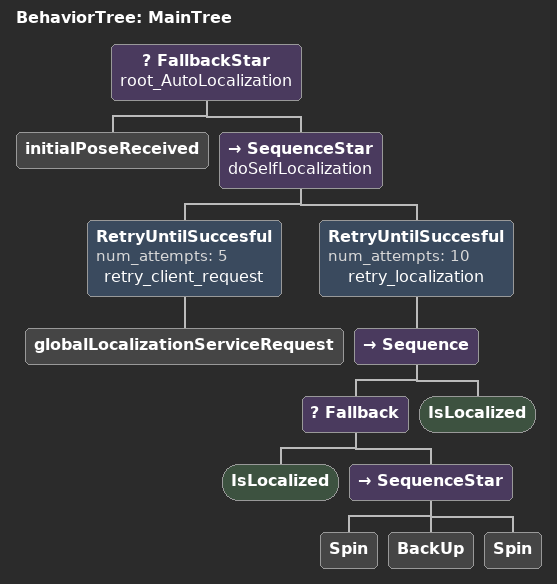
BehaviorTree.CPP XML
<!--AutoLocalization-->
<root main_tree_to_execute="MainTree">
  <BehaviorTree ID="MainTree">
    <FallbackStar name="root_AutoLocalization">
      <initialPoseReceived/>
      <SequenceStar name="doSelfLocalization">
        <RetryUntilSuccesful num_attempts="5" name="retry_client_request">
          <globalLocalizationServiceRequest/>
        </RetryUntilSuccesful>
        <RetryUntilSuccesful num_attempts="10" name="retry_localization">
          <Sequence>
            <Fallback>
              <IsLocalized/>
              <SequenceStar>
               <Spin/>
               <BackUp/>
               <Spin/>
             </SequenceStar>
            </Fallback>
            <IsLocalized/>
          </Sequence>
        </RetryUntilSuccesful>
      </SequenceStar>
    </FallbackStar>
  </BehaviorTree>
</root>
